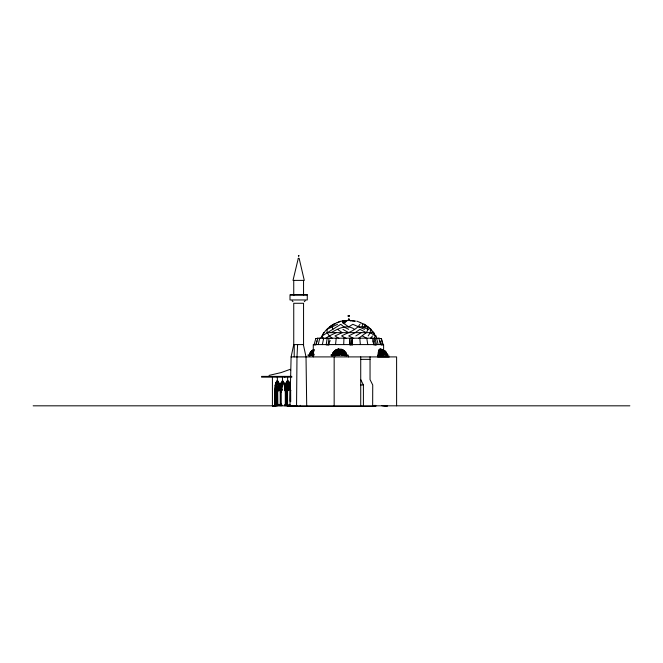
<?xml version="1.0" encoding="UTF-8"?>
<svg xmlns="http://www.w3.org/2000/svg" width="663" height="663" viewBox="0 0 663 663"><rect width="100%" height="100%" fill="white"/><g stroke="black" fill="none" stroke-linecap="round" stroke-linejoin="round"><path stroke-width="0.99" d="M294.206 356.909L294.239 344.586M296.552 405.822L296.983 356.909L297.612 344.586M344.42 352.948L344.984 351.307M368.139 335.926L370.319 332.644L370.385 329.362L373.667 332.644L375.258 335.926L374.222 338.793M289.955 405.822L291.107 356.909L293.742 344.586L293.742 303.273L303.555 303.273L303.555 344.586M298.905 255.868L298.681 255.893A1.359 0.738 -90 0 1 298.408 255.81L298.93 255.868M343.699 344.586L343.94 338.196M275.576 391.526L275.651 390.068L276.115 390.068M343.003 350.047L342.953 350.677L344.42 351.307L343.973 352.128L338.221 355.542M362.454 324.323L362.255 326.842L368.139 329.362L366.357 332.644L358.567 338.321M335.553 344.586L336.199 338.196M277.615 389.811L277.441 391.526L278.452 389.811L277.722 389.446L277.499 391.526L277.631 404.231M274.888 404.629L274.863 389.33A10.931 5.279 -90 0 1 275.128 385.816L275.593 383.736M387.358 355.965L387.482 354.937M336.97 349.65L333.332 352.128L331.782 355.89M328.119 344.893L329.022 338.511M333.547 352.128L332.171 354.862L336.448 352.128M275.75 391.526L275.99 390.068M285.538 385.269L285.347 385.825A10.931 5.229 -90 0 0 285.09 389.338L285.09 389.438M287.212 384.739L286.922 385.825A10.931 5.229 -90 0 0 286.723 387.565M287.104 385.269L287.013 385.825A10.931 5.229 90 0 0 286.756 389.338L286.756 389.438M275.037 385.816L275.907 382.824L275.651 383.28M276.106 404.629L275.833 391.526L276.206 389.446L276.628 389.811L275.924 391.526L275.377 391.526L274.863 389.33M277.615 391.526L277.872 390.068M349.26 315.994L349.36 315.489A0.903 0.804 -90 0 1 348.713 316.036A2.055 1.823 -90 0 1 348.042 315.919L348.456 316.317M322.375 344.586L323.677 338.196M285.446 385.269L285.761 384.233M276.794 385.269L277.026 384.225M286.872 389.952L286.201 391.659L285.372 391.659L284.7 389.952L288.33 389.919L287.485 389.919M277.698 391.526L278.046 390.068M318.24 344.586L319.748 338.196M282.065 384.871L282.471 383.413M285.554 384.739L286.051 383.28M276.811 384.739L277.159 383.736M316.16 344.586L317.768 338.196M282.098 384.366L282.38 383.413M315.812 338.511L314.022 344.893L315.812 344.893L316.914 340.906M382.435 349.724L383.976 350.752L382.941 352.202L378.59 350.752L380.603 349.724L384.615 350.752L386.065 352.202L387.225 354.937C386.595 351.332 382.758 348.605 379.054 349.724L379.833 349.335M280.408 389.919L279.521 389.935L279.496 389.355A9.638 4.608 -90 0 0 279.181 385.725L278.584 383.579A7.127 3.406 90 0 0 277.383 381.631L277.159 380.695A7.873 3.804 90 0 0 275.825 382.833M287.021 389.869L284.535 389.919L287.038 389.62M276.703 389.869L274.78 389.546M285.811 383.744L286.201 382.874A7.873 3.763 90 0 1 287.543 380.686L287.493 380.67A7.873 3.763 -90 0 0 286.134 382.841L286.126 382.833M287.386 383.744L287.684 382.874M287.469 383.744L287.767 382.874M386.123 353.976L386.463 353.023M335.669 355.89L333.282 353.901L332.942 352.948L334.169 352.128L345.804 352.128L345.854 353.901L346.964 354.862M284.435 384.366L283.897 382.965A7.873 3.763 -90 0 0 282.571 380.819L282.347 380.802A7.873 3.763 -90 0 0 281.071 382.974L280.292 385.957A10.931 5.229 90 0 0 280.035 389.471L279.778 389.338A10.931 5.229 -90 0 0 279.521 385.825L279.322 384.739M312.132 350.677L310.732 352.128M334.716 351.307L334.948 350.677M381.813 350.122L381.606 349.335L380.852 349.194M288.156 389.952L287.502 391.659L286.698 391.659L286.043 389.952M308.958 355.89L310.516 352.128L313.848 349.65M281.071 382.965L280.2 385.957A10.931 5.229 -90 0 0 279.943 389.471M281.833 389.952L281.162 391.659L280.333 391.659L279.662 389.952L281.999 389.919L280.383 390.068L280.408 389.488A9.638 4.608 -90 0 1 280.722 385.858L281.319 383.711A7.127 3.406 -90 0 1 282.521 381.764L282.438 376.741M278.568 385.269A10.202 8.984 90 0 0 277.88 389.33L277.872 389.33A10.202 8.984 90 0 1 278.518 385.269L279.289 383.736M278.733 384.739L278.974 384.225M323.005 334.285C326.793 327.837 333.547 323.362 340.724 321.472M312.853 355.89L310.118 352.948L310.516 352.128L313.632 352.128L309.356 354.862L309.497 353.901L310.127 354.862L309.223 355.89L309.099 354.862M336.763 350.047L334.782 350.677L335.743 350.047L334.152 351.307L334.716 352.948L335.934 353.901L346.583 353.901M335.379 323.693L333.423 324.323L332.155 326.842L327.074 329.362L327.132 332.644L329.304 335.926L332.569 338.478M335.743 350.047L335.602 351.307L334.169 352.128M289.499 384.507L288.911 385.858A9.638 8.462 -90 0 0 288.339 389.488L288.289 390.068L286.698 389.935M384.681 351.382L384.233 352.202L386.844 353.976L386.454 354.937L384.963 353.976L385.849 352.202L384.449 350.752M288.96 383.877L289.507 383.007M289.283 383.413L288.115 385.957A10.931 9.597 -90 0 0 287.643 389.471L287.344 389.338A10.931 9.597 90 0 0 286.913 385.825L286.698 385.269M349.277 315.994L348.44 316.317M339.564 353.901L337.79 352.948L342.373 350.047M346.053 338.321L341.611 335.926C347.826 332.528 355.915 330.53 359.934 324.323M320.701 338.221L323.793 332.644L324.646 332.644M285.181 389.338L285.007 389.546A10.931 5.229 90 0 0 284.759 385.957L284.576 385.402M304.292 301.682L305.229 300.753M345.514 352.948L343.393 354.862L339.564 352.948L342.365 351.307L343.973 352.128M370.559 338.221L372.507 335.926M332.934 354.862L332.039 355.89L331.914 354.862M278.551 389.869L277.689 389.919L278.551 389.935L278.568 389.355A9 7.923 90 0 1 279.372 385.244M383.214 350.752L382.626 351.382L380.852 350.122L378.374 351.382M281.775 385.957A10.931 5.229 -90 0 0 281.518 389.471L281.609 389.471A10.931 5.229 90 0 1 281.866 385.957M278.319 382.286A7.127 3.439 90 0 0 277.648 383.587L277.043 385.725A9.638 4.658 90 0 0 276.728 389.355L276.703 389.935L276.347 389.33A10.931 5.279 -90 0 1 276.546 386.968M276.454 386.968A10.931 5.279 -90 0 0 276.347 389.33L276.355 405.657L274.068 405.814M277.275 380.678L277.416 380.703A7.873 3.763 -90 0 1 278.742 382.841L279.289 384.233M298.764 255.852L298.715 255.885A1.359 0.738 90 0 1 298.433 255.81L298.433 255.81M290.775 390.839L290.452 389.446L290.013 389.811L290.692 391.526M310.002 355.89L313.118 353.901L311.9 352.948L311.337 351.307L313.947 350.047M332.818 355.89L335.934 353.901M348.721 329.362L343.774 326.842L340.799 324.323L322.21 335.926L323.229 338.793M325.21 338.66L329.304 335.926L336.249 332.644M310.118 352.948L314.113 350.47M333.423 324.323L329.594 326.842L330.249 326.842M335.602 351.307L337.583 350.047L339.564 351.307M355.824 335.926L361.186 332.644M341.346 352.948L342.68 352.128M377.844 354.937L381.606 353.023L385.244 354.937M336.307 355.542L337.583 354.862M380.487 355.617L384.681 353.023L382.941 352.202M331.086 332.644C338.171 328.74 346.882 323.701 354.523 329.362M312.339 352.128L313.947 351.307M335.155 352.128L338.329 350.677L341.014 351.307M383.255 353.023L381.44 352.202L377.943 353.976L387.093 353.976M377.811 355.965L379.824 354.937M287.493 389.546L287.643 389.471A10.931 9.597 -90 0 1 288.165 385.957M312.919 354.862L314.221 354.224M335.735 354.862L337.682 353.901L339.564 354.862M337.517 324.323L332.155 326.842L332.876 329.362M337.119 322.74L340.525 321.157M337.517 349.26L336.663 349.65L338.544 349.119M378.051 353.023L379.824 352.202M364.575 329.362L352.824 324.323L348.721 326.842L342.713 322.74L346.608 321.157L346.683 320.619L342.928 321.157M343.533 351.307L340.591 350.047L339.564 350.677L338.064 349.65L339.058 349.119L338.122 349.26M289.607 384.225L289.151 382.874A8.37 3.97 -90 0 0 287.725 380.686L287.8 380.695A8.37 3.97 90 0 1 289.209 382.833L289.822 384.739M378.805 350.122L380.363 349.335L381.333 349.724M314.146 349.65L311.966 350.677L312.928 350.047L312.787 351.307M287.585 376.609L287.676 381.648A7.127 3.406 -90 0 0 286.474 383.595L285.869 385.725A9.638 4.608 -90 0 0 285.562 389.355L284.535 389.753L285.48 389.869M269.037 375.399L281.112 372.581L290.228 369.332L290.676 370.227M344.627 320.619L341.627 321.157L345.829 320.619M284.535 389.753L285.455 389.62M290.394 389.869L289.913 389.355M289.913 389.612L290.394 389.546M337.79 349.26L338.843 349.119M292.714 405.814L293.361 405.756M274.697 404.629L276.62 404.629L276.62 405.657L272.418 405.814L272.418 376.476M275.957 391.692L275.029 391.692M291.819 405.814L296.842 405.657M276.355 404.629L276.231 405.657M274.921 405.756L272.418 405.814L277.714 405.657L277.714 389.405M290.742 294.985L306.538 294.985M348.523 318.737L349.086 318.737M348.523 319.384L349.086 319.384M348.523 319.815L349.086 319.815M347.868 320.171L349.741 320.171M345.174 320.619L347.669 320.619M349.791 320.619L350.785 320.619L350.851 321.157M352.699 320.619L351.639 320.619L355.84 321.157M342.713 322.74L345.614 322.74M356.943 321.157L360.763 322.74M358.293 326.842L367.866 326.842L373.667 332.644L375.25 335.926L370.319 332.644M327.132 332.644L373.667 332.644M317.287 338.196L379.427 338.196M315.795 338.511L317.511 338.511M330.762 338.511L327.116 338.511L326.204 344.893L329.022 344.893L329.594 340.906L330.456 340.906M371.968 338.511L375.084 338.511L376.576 344.893L373.874 344.893L372.938 340.906M378.614 338.511L381.416 338.511L383.173 344.893L381.416 344.893L380.048 340.906L381.15 344.893M351.829 340.906L352.161 344.893M293.742 344.586L303.629 344.586M338.677 349.119L339.307 349.119M340.293 349.119L341.346 349.26M380.719 349.194L379.294 349.335L381.283 349.335M338.064 349.65L338.793 349.65M341.619 349.26L342.58 349.65M341.959 350.677L344.354 350.677M386.065 352.202L378.217 352.202L379.824 351.382L381.44 352.202M307.715 355.119L314.146 355.119M330.729 355.119L348.191 355.119L348.639 356.909M388.866 355.194L377.827 355.194L377.587 356.984L389.214 356.984M291.107 356.909L396.607 356.909L396.607 405.822M360.722 359.354L370.045 359.354M291.836 376.385L261.554 376.393L261.554 377.156L291.836 377.148M289.043 381.639L287.667 381.639A7.583 3.597 -90 0 1 288.944 383.587L289.474 385.253A9 4.268 90 0 1 289.905 389.355M360.722 384.996L363.407 384.996L363.407 405.822M284.667 385.957A10.931 5.229 -90 0 1 284.924 389.471L285.181 389.438M287.692 389.471L287.386 389.338A10.931 9.597 -90 0 0 286.872 385.825M277.814 389.612L278.568 389.612M277.814 389.786L278.626 389.786M276.703 389.935L274.673 389.72M280.001 390.209L281.477 390.209M285.057 390.209L287.8 390.209M275.153 391.526L275.924 391.526M275.12 391.858L275.916 391.858M280.217 391.825L281.261 391.825M285.272 391.825L286.317 391.825M286.598 391.825L287.593 391.825M275.054 391.999L275.99 391.999M280.316 391.999L281.162 391.999M285.372 391.999L286.217 391.999M286.706 391.999L287.485 391.999M290.651 391.999L290.701 401.679M275.012 404.016L276.04 404.016M280.192 404.148L281.286 404.148M285.247 404.148L286.341 404.148M286.573 404.148L287.618 404.148M274.888 404.231L276.181 404.231M277.532 404.231L278.004 404.231M280.059 404.364L281.419 404.364M285.115 404.364L287.75 404.364M277.532 404.629L278.452 404.629L278.452 405.657L276.861 405.657M289.698 405.325L287.634 405.325L287.634 406.469L375.764 406.469L375.764 405.317M291.853 405.657L290.021 405.657L290.021 404.629M295.947 405.657L297.53 405.657M381.731 405.657L384.896 405.657M33.15 405.822L629.85 405.822M384.946 405.756L387.424 405.814L383.363 405.657M382.369 405.657L387.424 405.814M275.162 389.935L274.722 389.869L276.728 389.612L276.264 389.546M290.319 405.657L294.248 405.814M277.291 376.609L277.399 380.645M286.648 389.62L288.33 389.753L287.469 390.068M281.079 389.62L281.999 389.753L279.496 389.62M281.999 389.919L281.079 389.794L281.924 390.001L281.891 389.488A9.638 4.608 -90 0 1 282.206 385.858L282.803 383.711A7.127 3.406 -90 0 1 283.466 382.418M274.673 389.546L275.244 389.355A9.638 4.658 -90 0 1 275.559 385.717L276.164 383.579A7.127 3.439 90 0 1 277.383 381.631M351.721 320.751L354.539 321.157M281.062 389.935L281.924 390.068M380.098 349.194L383.264 350.122M360.349 322.74L364.584 324.323L371.147 329.362M342.473 349.65L344.42 351.307M277.333 380.645L277.507 380.703A7.873 3.763 -90 0 1 278.833 382.841L279.148 383.744M380.852 349.335L382.733 349.724L381.88 349.335M382.634 350.122L385.244 351.382M379.824 353.976L383.081 355.617M353.727 338.478L348.721 335.926L355.177 332.644L359.934 329.362L366.357 332.644M341.544 354.862L342.821 355.542M362.446 335.926L366.705 338.321M342.995 352.948L347.097 355.89M342.92 329.362L348.721 332.644M338.113 351.307L339.564 352.128M343.393 354.862L345.075 355.89M338.876 338.321L334.989 335.926L342.265 332.644L337.517 329.362M337.682 353.901L336.133 352.948L337.956 352.128L336.763 351.307M367.866 326.842L364.045 324.323L365.296 326.842M344.967 352.128L346.202 352.948M344.984 354.862L346.318 355.89M292.06 300.753L293.005 301.682M383.653 350.122L383.968 350.752M360.722 379.617L363.407 384.996M343.401 350.047L343.707 350.677M348.042 315.919L348.083 315.986A2.055 1.823 -90 0 0 348.73 316.036M367.211 326.842L368.139 329.362M284.294 383.877L284.004 383.007A7.873 3.763 90 0 0 282.662 380.819M381.15 338.511L382.667 343.981M378.846 338.196L380.446 344.586M284.344 384.366L284.551 384.871M279.198 384.233L279.612 385.825A10.931 5.229 -90 0 1 279.869 389.338L279.869 389.438M376.659 338.196L378.15 344.586M373.874 338.511L375.366 344.893M289.739 384.739L289.938 385.269A10.202 4.84 -90 0 1 290.311 389.33L290.228 389.33A10.202 4.84 90 0 0 289.855 385.269M303.364 344.586L306.016 356.909L306.704 405.822M284.468 384.871L284.667 385.402M372.548 338.196L373.824 344.586M290.452 389.446L290.684 390.83M280.316 389.952L280.582 391.659M376.186 335.926L376.634 338.793M366.788 338.196L367.758 344.586M285.405 389.952L285.645 391.659M286.781 389.952L286.98 391.659M359.769 338.196L360.374 344.586M349.956 338.511L350.163 344.893M351.978 338.196L352.169 344.586M383.604 350.744L383.604 344.586L313.284 344.586L313.284 356.909M374.214 405.317L374.214 406.469M372.656 406.469L372.73 384.996L370.045 379.617L370.045 356.909M360.722 356.909L360.722 405.822M334.16 356.909L334.16 405.822M303.555 280.391L303.555 295.615M300.322 405.325L300.322 406.469M293.742 280.391L293.742 295.615M290.319 389.405L290.319 401.587M290.245 389.164L290.245 401.173M288.19 405.789L288.19 404.77L284.676 404.77L284.676 405.789M287.568 403.75L287.568 392.14L286.64 392.14L286.623 403.75M287.021 389.935L287.038 389.355A9.638 4.608 -90 0 1 287.352 385.725L287.949 383.579A7.127 3.406 -90 0 1 288.72 382.137M286.913 404.77L286.913 405.789M286.781 404.77L286.781 405.789M286.292 403.75L286.292 392.14L285.305 392.14L285.305 403.75M286.151 404.77L286.151 405.789M285.446 404.77L285.446 405.789M284.817 376.385L284.817 377.148M284.642 389.753L284.642 389.488A9.638 4.608 -90 0 0 284.328 385.858L283.731 383.711A7.127 3.406 -90 0 0 282.529 381.764M281.858 405.789L281.858 404.77L279.62 404.77L279.62 405.789M281.228 403.75L281.228 392.14L280.242 392.14L280.242 403.75M281.087 404.77L281.087 405.789M280.383 404.77L280.383 405.789M275.153 404.629L275.153 405.657M274.697 389.405L274.764 405.657M283.515 382.791A7.127 6.257 -90 0 1 284.029 383.38M277.49 382.609A7.873 3.804 90 0 1 277.689 382.17A7.873 3.804 90 0 0 277.482 382.833M298.292 258.33L293.005 280.391L304.284 280.391L299.137 258.33L298.292 258.33M307.276 294.778L290.004 294.778L290.004 299.958L307.276 299.958L307.276 294.778M352.161 338.511L349.55 338.511L349.956 344.893L352.368 344.893L352.161 338.511M278.551 389.935L277.764 389.869L278.551 389.935"/></g></svg>
